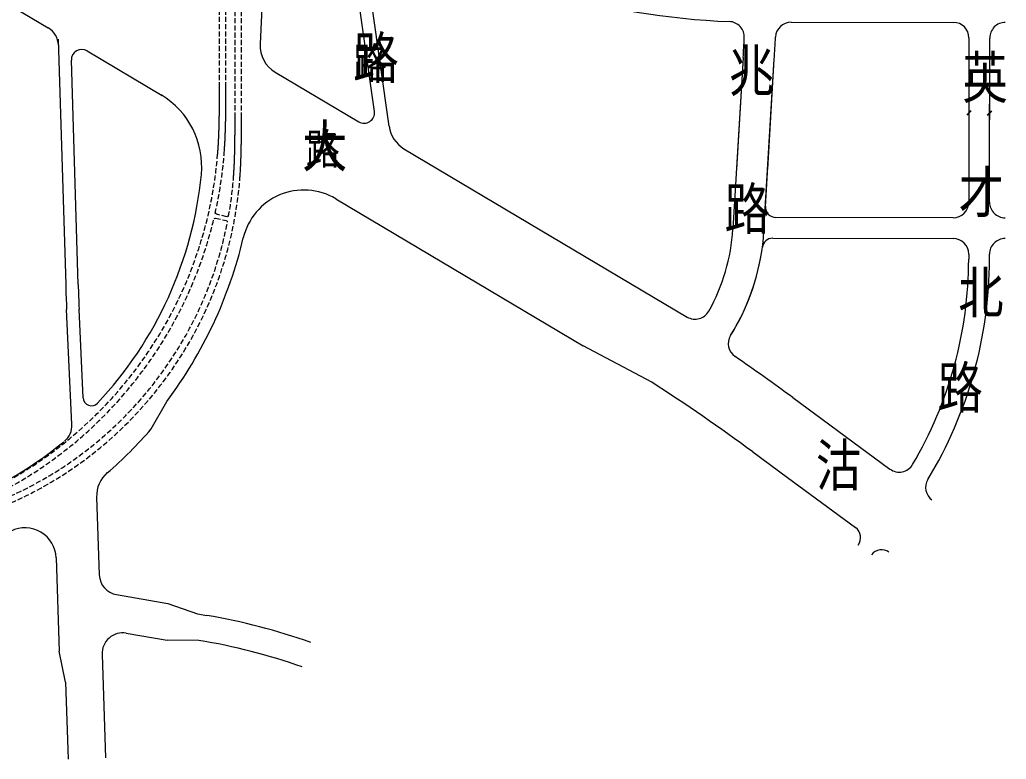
# Model space of a CAD drawing. Extents: x 0 to 531375, y 0 to 4335249.
# Drawn here: x 497770 to 498721, y 4325312 to 4326024 of the extents above; entities that cross this region are included whole.
import ezdxf

# ---------------------------------------------------------------- set-up
doc = ezdxf.new("R2010")
doc.units = 0
doc.linetypes.add('CONTINOUS', pattern=[0])
doc.linetypes.add('DASH', pattern=[0.35, 0.25, -0.1])
doc.layers.get('0').update_dxf_attribs({"lineweight": 15})
for name, color, linetype, lineweight in [('DL', 7, 'Continuous', 15), ('KUAISULUBX', 7, 'Continuous', 15), ('ZHILUBX', 7, 'Continuous', 15), ('ZHUCIBX', 7, 'Continuous', 15), ('地铁', 4, 'Continuous', 15), ('路名', 7, 'Continuous', 15)]:
    doc.layers.add(name, color=color, linetype=linetype, lineweight=lineweight)
doc.styles.get("Standard").update_dxf_attribs({"font": '', "width": 0.7})
doc.styles.get('Standard').set_extended_font_data('仿宋_GB2312')

# ---------------------------------------------------------------- blocks, each defined once
blk = doc.blocks.new('天津2000地铁')
at = {"layer": '地铁', "linetype": 'DASH', "ltscale": 20}
for p, q in [((-40.62, -1278.19), (-40.47, -915.21)), ((-34.42, -1278.2), (-34.27, -915.21)), ((-25.63, -1307.43), (-25.47, -915.22)), ((-19.43, -1307.44), (-19.27, -915.22)), ((-40.62, -1279.19), (-40.62, -1278.19)), ((-40.62, -1280.19), (-40.62, -1279.19)), ((-40.62, -1281.19), (-40.62, -1280.19)), ((-40.62, -1282.19), (-40.62, -1281.19)), ((-40.62, -1283.19), (-40.62, -1282.19)), ((-34.42, -1279.2), (-34.42, -1278.2)), ((-34.42, -1280.2), (-34.42, -1279.2)), ((-34.42, -1281.2), (-34.42, -1280.2)), ((-34.42, -1282.2), (-34.42, -1281.2)), ((-34.42, -1283.2), (-34.42, -1282.2)), ((-40.65, -1293.18), (-40.64, -1292.18)), ((-40.64, -1290.19), (-40.63, -1289.19)), ((-40.64, -1291.18), (-40.64, -1290.19)), ((-40.64, -1292.18), (-40.64, -1291.18)), ((-40.63, -1285.19), (-40.62, -1284.19)), ((-40.63, -1286.19), (-40.63, -1285.19)), ((-40.63, -1287.19), (-40.63, -1286.19)), ((-40.63, -1288.19), (-40.63, -1287.19)), ((-40.63, -1289.19), (-40.63, -1288.19)), ((-40.62, -1284.19), (-40.62, -1283.19)), ((-34.45, -1293.21), (-34.44, -1292.21)), ((-34.44, -1290.21), (-34.43, -1289.21)), ((-34.44, -1291.21), (-34.44, -1290.21)), ((-34.44, -1292.21), (-34.44, -1291.21)), ((-34.43, -1285.2), (-34.42, -1284.2)), ((-34.43, -1286.2), (-34.43, -1285.2)), ((-34.43, -1287.2), (-34.43, -1286.2)), ((-34.43, -1288.2), (-34.43, -1287.2)), ((-34.43, -1289.21), (-34.43, -1288.2)), ((-34.42, -1284.2), (-34.42, -1283.2)), ((-40.72, -1302.16), (-40.71, -1301.16)), ((-40.71, -1301.16), (-40.7, -1300.16)), ((-40.7, -1300.16), (-40.69, -1299.17)), ((-40.69, -1299.17), (-40.68, -1298.17)), ((-40.68, -1298.17), (-40.67, -1297.17)), ((-40.67, -1296.17), (-40.66, -1295.18)), ((-40.67, -1297.17), (-40.67, -1296.17)), ((-40.66, -1295.18), (-40.65, -1294.18)), ((-40.65, -1294.18), (-40.65, -1293.18)), ((-34.52, -1302.23), (-34.51, -1301.23)), ((-34.51, -1301.23), (-34.5, -1300.23)), ((-34.5, -1300.23), (-34.49, -1299.22)), ((-34.49, -1299.22), (-34.48, -1298.22)), ((-34.48, -1298.22), (-34.47, -1297.22)), ((-34.47, -1296.22), (-34.46, -1295.22)), ((-34.47, -1297.22), (-34.47, -1296.22)), ((-34.46, -1295.22), (-34.45, -1294.21)), ((-34.45, -1294.21), (-34.45, -1293.21)), ((-40.89, -1312.12), (-40.86, -1311.13)), ((-40.86, -1311.13), (-40.84, -1310.13)), ((-40.84, -1310.13), (-40.82, -1309.14)), ((-40.82, -1309.14), (-40.81, -1308.14)), ((-40.81, -1308.14), (-40.79, -1307.14)), ((-40.79, -1307.14), (-40.77, -1306.15)), ((-40.77, -1306.15), (-40.76, -1305.15)), ((-40.76, -1305.15), (-40.74, -1304.15)), ((-40.74, -1304.15), (-40.73, -1303.16)), ((-40.73, -1303.16), (-40.72, -1302.16)), ((-34.69, -1312.26), (-34.67, -1311.26)), ((-34.67, -1311.26), (-34.64, -1310.26)), ((-34.64, -1310.26), (-34.63, -1309.25)), ((-34.63, -1309.25), (-34.61, -1308.25)), ((-34.61, -1308.25), (-34.59, -1307.25)), ((-34.59, -1307.25), (-34.57, -1306.24)), ((-34.57, -1306.24), (-34.56, -1305.24)), ((-34.56, -1305.24), (-34.54, -1304.24)), ((-34.54, -1304.24), (-34.53, -1303.24)), ((-34.53, -1303.24), (-34.52, -1302.23)), ((-25.64, -1311.43), (-25.63, -1310.43)), ((-25.63, -1308.43), (-25.63, -1307.43)), ((-25.63, -1309.43), (-25.63, -1308.43)), ((-25.63, -1310.43), (-25.63, -1309.43)), ((-19.44, -1311.44), (-19.43, -1310.44)), ((-19.43, -1308.44), (-19.43, -1307.44)), ((-19.43, -1309.44), (-19.43, -1308.44)), ((-19.43, -1310.44), (-19.43, -1309.44)), ((-41.15, -1321.08), (-41.11, -1320.08)), ((-41.11, -1320.08), (-41.08, -1319.09)), ((-41.08, -1319.09), (-41.05, -1318.1)), ((-41.05, -1318.1), (-41.02, -1317.1)), ((-41.02, -1317.1), (-40.99, -1316.11)), ((-40.99, -1316.11), (-40.96, -1315.11)), ((-40.96, -1315.11), (-40.93, -1314.12)), ((-40.93, -1314.12), (-40.91, -1313.12)), ((-40.91, -1313.12), (-40.89, -1312.12)), ((-34.95, -1321.3), (-34.92, -1320.3)), ((-34.92, -1320.3), (-34.88, -1319.29)), ((-34.88, -1319.29), (-34.85, -1318.29)), ((-34.85, -1318.29), (-34.82, -1317.28)), ((-34.82, -1317.28), (-34.79, -1316.28)), ((-34.79, -1316.28), (-34.76, -1315.28)), ((-34.76, -1315.28), (-34.74, -1314.27)), ((-34.74, -1314.27), (-34.71, -1313.27)), ((-34.71, -1313.27), (-34.69, -1312.26)), ((-25.66, -1320.42), (-25.65, -1319.42)), ((-25.66, -1321.42), (-25.66, -1320.42)), ((-25.65, -1318.43), (-25.64, -1317.43)), ((-25.65, -1319.42), (-25.65, -1318.43)), ((-25.64, -1312.43), (-25.64, -1311.43)), ((-25.64, -1313.43), (-25.64, -1312.43)), ((-25.64, -1314.43), (-25.64, -1313.43)), ((-25.64, -1315.43), (-25.64, -1314.43)), ((-25.64, -1316.43), (-25.64, -1315.43)), ((-25.64, -1317.43), (-25.64, -1316.43)), ((-19.46, -1320.45), (-19.45, -1319.45)), ((-19.46, -1321.45), (-19.46, -1320.45)), ((-19.45, -1318.45), (-19.44, -1317.45)), ((-19.45, -1319.45), (-19.45, -1318.45)), ((-19.44, -1312.44), (-19.44, -1311.44)), ((-19.44, -1313.44), (-19.44, -1312.44)), ((-19.44, -1314.44), (-19.44, -1313.44)), ((-19.44, -1315.44), (-19.44, -1314.44)), ((-19.44, -1316.44), (-19.44, -1315.44)), ((-19.44, -1317.45), (-19.44, -1316.44)), ((-41.59, -1331.01), (-41.54, -1330.02)), ((-41.54, -1330.02), (-41.49, -1329.03)), ((-41.49, -1329.03), (-41.44, -1328.03)), ((-41.44, -1328.03), (-41.39, -1327.04)), ((-41.39, -1327.04), (-41.35, -1326.05)), ((-41.35, -1326.05), (-41.3, -1325.05)), ((-41.3, -1325.05), (-41.26, -1324.06)), ((-41.26, -1324.06), (-41.22, -1323.07)), ((-41.22, -1323.07), (-41.18, -1322.07)), ((-41.18, -1322.07), (-41.15, -1321.08)), ((-35.35, -1330.34), (-35.3, -1329.34)), ((-35.3, -1329.34), (-35.25, -1328.33)), ((-35.25, -1328.33), (-35.2, -1327.33)), ((-35.2, -1327.33), (-35.15, -1326.33)), ((-35.15, -1326.33), (-35.11, -1325.32)), ((-35.11, -1325.32), (-35.07, -1324.32)), ((-35.07, -1324.32), (-35.03, -1323.31)), ((-35.03, -1323.31), (-34.99, -1322.31)), ((-34.99, -1322.31), (-34.95, -1321.3)), ((-25.73, -1330.4), (-25.72, -1329.4)), ((-25.72, -1329.4), (-25.71, -1328.4)), ((-25.71, -1328.4), (-25.7, -1327.41)), ((-25.7, -1327.41), (-25.69, -1326.41)), ((-25.69, -1326.41), (-25.68, -1325.41)), ((-25.68, -1324.41), (-25.67, -1323.42)), ((-25.68, -1325.41), (-25.68, -1324.41)), ((-25.67, -1323.42), (-25.66, -1322.42)), ((-25.66, -1322.42), (-25.66, -1321.42)), ((-19.53, -1330.47), (-19.52, -1329.47)), ((-19.52, -1329.47), (-19.51, -1328.47)), ((-19.51, -1328.47), (-19.5, -1327.47)), ((-19.5, -1327.47), (-19.49, -1326.46)), ((-19.49, -1326.46), (-19.48, -1325.46)), ((-19.48, -1324.46), (-19.47, -1323.46)), ((-19.48, -1325.46), (-19.48, -1324.46)), ((-19.47, -1323.46), (-19.46, -1322.45)), ((-19.46, -1322.45), (-19.46, -1321.45)), ((-42.17, -1339.93), (-42.09, -1338.94)), ((-42.09, -1338.94), (-42.02, -1337.95)), ((-42.02, -1337.95), (-41.95, -1336.96)), ((-41.95, -1336.96), (-41.89, -1335.97)), ((-41.89, -1335.97), (-41.83, -1334.98)), ((-41.83, -1334.98), (-41.76, -1333.99)), ((-41.76, -1333.99), (-41.7, -1333)), ((-41.7, -1333), (-41.65, -1332)), ((-41.65, -1332), (-41.59, -1331.01)), ((-35.98, -1340.39), (-35.91, -1339.39)), ((-35.91, -1339.39), (-35.84, -1338.38)), ((-35.84, -1338.38), (-35.77, -1337.38)), ((-35.77, -1337.38), (-35.7, -1336.37)), ((-35.7, -1336.37), (-35.64, -1335.37)), ((-35.64, -1335.37), (-35.58, -1334.36)), ((-35.58, -1334.36), (-35.52, -1333.36)), ((-35.52, -1333.36), (-35.46, -1332.35)), ((-35.46, -1332.35), (-35.4, -1331.35)), ((-35.4, -1331.35), (-35.35, -1330.34)), ((-25.92, -1340.36), (-25.89, -1339.36)), ((-25.89, -1339.36), (-25.87, -1338.37)), ((-25.87, -1338.37), (-25.85, -1337.37)), ((-25.85, -1337.37), (-25.83, -1336.38)), ((-25.83, -1336.38), (-25.81, -1335.38)), ((-25.81, -1335.38), (-25.79, -1334.38)), ((-25.79, -1334.38), (-25.78, -1333.39)), ((-25.78, -1333.39), (-25.76, -1332.39)), ((-25.76, -1332.39), (-25.75, -1331.39)), ((-25.75, -1331.39), (-25.73, -1330.4)), ((-19.72, -1340.51), (-19.69, -1339.51)), ((-19.69, -1339.51), (-19.67, -1338.5)), ((-19.67, -1338.5), (-19.65, -1337.5)), ((-19.65, -1337.5), (-19.63, -1336.5)), ((-19.63, -1336.5), (-19.61, -1335.49)), ((-19.61, -1335.49), (-19.59, -1334.49)), ((-19.59, -1334.49), (-19.58, -1333.48)), ((-19.58, -1333.48), (-19.56, -1332.48)), ((-19.56, -1332.48), (-19.55, -1331.48)), ((-19.55, -1331.48), (-19.53, -1330.47)), ((-42.4, -1342.9), (-42.32, -1341.91)), ((-42.32, -1341.91), (-42.24, -1340.92)), ((-42.24, -1340.92), (-42.17, -1339.93)), ((-36.22, -1343.4), (-36.14, -1342.4)), ((-36.14, -1342.4), (-36.06, -1341.4)), ((-36.06, -1341.4), (-35.98, -1340.39)), ((-26.2, -1349.3), (-26.17, -1348.31)), ((-26.17, -1348.31), (-26.13, -1347.32)), ((-26.13, -1347.32), (-26.09, -1346.32)), ((-26.09, -1346.32), (-26.06, -1345.33)), ((-26.06, -1345.33), (-26.03, -1344.34)), ((-26.03, -1344.34), (-26, -1343.34)), ((-26, -1343.34), (-25.97, -1342.35)), ((-25.97, -1342.35), (-25.94, -1341.35)), ((-25.94, -1341.35), (-25.92, -1340.36)), ((-20.01, -1349.55), (-19.97, -1348.55)), ((-19.97, -1348.55), (-19.93, -1347.54)), ((-19.93, -1347.54), (-19.9, -1346.54)), ((-19.9, -1346.54), (-19.86, -1345.53)), ((-19.86, -1345.53), (-19.83, -1344.53)), ((-19.83, -1344.53), (-19.8, -1343.52)), ((-19.8, -1343.52), (-19.77, -1342.52)), ((-19.77, -1342.52), (-19.74, -1341.52)), ((-19.74, -1341.52), (-19.72, -1340.51)), ((-26.7, -1359.23), (-26.65, -1358.24)), ((-26.65, -1358.24), (-26.59, -1357.24)), ((-26.59, -1357.24), (-26.53, -1356.25)), ((-26.53, -1356.25), (-26.48, -1355.26)), ((-26.48, -1355.26), (-26.43, -1354.27)), ((-26.43, -1354.27), (-26.38, -1353.28)), ((-26.38, -1353.28), (-26.33, -1352.28)), ((-26.33, -1352.28), (-26.29, -1351.29)), ((-26.29, -1351.29), (-26.25, -1350.3)), ((-26.25, -1350.3), (-26.2, -1349.3)), ((-20.52, -1359.61), (-20.46, -1358.6)), ((-20.46, -1358.6), (-20.4, -1357.6)), ((-20.4, -1357.6), (-20.34, -1356.59)), ((-20.34, -1356.59), (-20.29, -1355.59)), ((-20.29, -1355.59), (-20.24, -1354.58)), ((-20.24, -1354.58), (-20.19, -1353.57)), ((-20.19, -1353.57), (-20.14, -1352.57)), ((-20.14, -1352.57), (-20.09, -1351.56)), ((-20.09, -1351.56), (-20.05, -1350.56)), ((-20.05, -1350.56), (-20.01, -1349.55)), ((-27.27, -1367.15), (-27.19, -1366.16)), ((-27.19, -1366.16), (-27.11, -1365.17)), ((-27.11, -1365.17), (-27.04, -1364.18)), ((-27.04, -1364.18), (-26.97, -1363.19)), ((-26.97, -1363.19), (-26.9, -1362.2)), ((-26.9, -1362.2), (-26.83, -1361.21)), ((-26.83, -1361.21), (-26.77, -1360.22)), ((-26.77, -1360.22), (-26.7, -1359.23)), ((-21.09, -1367.65), (-21.01, -1366.64)), ((-21.01, -1366.64), (-20.93, -1365.64)), ((-20.93, -1365.64), (-20.86, -1364.63)), ((-20.86, -1364.63), (-20.78, -1363.63)), ((-20.78, -1363.63), (-20.71, -1362.62)), ((-20.71, -1362.62), (-20.64, -1361.62)), ((-20.64, -1361.62), (-20.58, -1360.61)), ((-20.58, -1360.61), (-20.52, -1359.61)), ((-45.91, -1404.21), (-45.04, -1404.43)), ((-45.04, -1404.43), (-44.43, -1404.07)), ((-43.95, -1399.72), (-44.82, -1399.5)), ((-44.43, -1404.07), (-34.02, -1406.43)), ((-43.58, -1400.33), (-43.95, -1399.72)), ((-33.38, -1402.67), (-43.58, -1400.33)), ((-32.77, -1402.31), (-33.38, -1402.67)), ((-31.9, -1402.53), (-32.77, -1402.31)), ((-34.02, -1406.43), (-33.66, -1407.03)), ((-33.66, -1407.03), (-32.79, -1407.25))]:
    blk.add_line(p, q, dxfattribs=at)
for centre, radius, start, end in [((-437.97, -1310.52), 396.9, 278.92981, 355.31994), ((-437.97, -1310.52), 403.1, 347.24684, 355.3205), ((-392.95, -1337.27), 373.1, 278.91954, 355.33022), ((-392.95, -1337.27), 366.9, 349.75503, 355.32957), ((-437.97, -1310.52), 403.1, 278.92926, 346.55936), ((-392.95, -1337.27), 366.9, 278.92018, 349.00475)]:
    blk.add_arc(centre, radius, start, end, dxfattribs=at)

msp = doc.modelspace()

# ---------------------------------------------------------------- linework, layer by layer
at = {"color": 7}
for points in [[(498114.88293, 4326123.56599, 0.125630679), (498453.85802, 4326022.49845)], [(498468.24174, 4326006.7504, 0.417400976), (498453.85802, 4326022.49845)], [(498513.32289, 4326021.89555, 0.400127648), (498498.3239, 4326007.63754)], [(497807.64595, 4325999.74991, 0.256553302), (497797.86875, 4326016.33999)], [(498467.205, 4325988.05559, 0.002358138), (498468.24174, 4326006.7504)], [(498497.15084, 4325986.25321, 0.002657147), (498498.3239, 4326007.63754)], [(497835.19216, 4325994.1708, 0.59165552), (497820.0899, 4325985.27043)], [(498001.83648, 4326000.9482, 0.277459821), (498016.48178, 4325973.72198)], [(497945.28618, 4325875.1711, 0.291094355), (497906.5265, 4325951.79995)], [(498096.91271, 4325925.94798, 0.629647434), (498111.92036, 4325935.95065)], [(498126.06759, 4325921.66636, 0.22725932), (498140.44958, 4325900.08815)], [(497845.30329, 4325655.08505, 0.165572528), (497945.28618, 4325875.1711)], [(498074.71205, 4325851.90186, 0.506239743), (497985.6822, 4325814.12667)], [(497911.90604, 4325656.7034, 0.103359111), (497985.6822, 4325814.12667)], [(497814.63076, 4325769.07623, 0.003973999), (497815.54546, 4325745.1547)], [(497826.62528, 4325769.43942, 0.003973999), (497827.53269, 4325745.70851)]]:
    msp.add_lwpolyline(points, format="xyb", dxfattribs=at)
for points in [[(497656.45305, 4326100.33745), (497797.86875, 4326016.33999)], [(498006.16507, 4326091.45779), (498001.83648, 4326000.9482)], [(498111.92036, 4325935.95065), (498089.77821, 4326091.98665)], [(498126.06759, 4325921.66636), (498101.65919, 4326093.67263)], [(497807.46663, 4326005.67193), (497814.63076, 4325769.07623)], [(497835.19216, 4325994.1708), (497907.48239, 4325951.23218)], [(497826.62528, 4325769.43942), (497820.0899, 4325985.27043)], [(498016.48178, 4325973.72198), (498096.91271, 4325925.94798)], [(498140.44958, 4325900.08815), (498413.29323, 4325738.02572)], [(498074.71205, 4325851.90186), (498312.98676, 4325710.37254)], [(497820.64607, 4325634.75093), (497815.54546, 4325745.1547)], [(497831.48334, 4325660.19573), (497827.53269, 4325745.70851)], [(498379.06504, 4325675.28795), (498312.98676, 4325710.37254)]]:
    msp.add_lwpolyline(points, dxfattribs=at)
at = {"color": 7, "linetype": 'Continuous'}
for points in [[(498467.205, 4325988.05559), (498457.25918, 4325822.80933)], [(498487.20498, 4325821.00629), (498497.15084, 4325986.25321)]]:
    msp.add_lwpolyline(points, dxfattribs=at)
at = {"color": 7, "linetype": 'ByBlock', "lineweight": -2}
for points in [[(498686.55531, 4325936.45847), (498682.55068, 4325932.4631)], [(498702.55069, 4325932.43998), (498706.55531, 4325936.43535)]]:
    msp.add_lwpolyline(points, dxfattribs=at)
at = {"color": 7, "linetype": 'Continuous'}
for points in [[(498434.04409, 4325743.5986, 0.112967416), (498457.25918, 4325822.80933)], [(498455.08014, 4325720.24196, 0.124897279), (498487.20502, 4325821.00695)], [(498413.29323, 4325738.02572, 0.421820152), (498434.04409, 4325743.5986)], [(498455.08014, 4325720.24196, 0.401552157), (498459.33531, 4325699.93529)], [(498514.98162, 4325660.43187, 0.008394485), (498459.33531, 4325699.93529)], [(498476.47062, 4325608.06861, 0.015041269), (498379.06504, 4325675.28795)]]:
    msp.add_lwpolyline(points, format="xyb", dxfattribs=at)
at = {"layer": 'DL', "color": 7}
for points in [[(498114.88293, 4326123.56599, 0.125630679), (498453.85802, 4326022.49845)], [(498468.24174, 4326006.7504, 0.417400976), (498453.85802, 4326022.49845)], [(498513.32289, 4326021.89555, 0.400127648), (498498.3239, 4326007.63754)], [(498684.63651, 4326006.69746, 0.414213562), (498669.65384, 4326021.71481)], [(498719.65386, 4326021.657, 0.414213564), (498704.63651, 4326006.67434)], [(497807.64595, 4325999.74991, 0.256553302), (497797.86875, 4326016.33999)], [(498467.205, 4325988.05559, 0.002358138), (498468.24174, 4326006.7504)], [(498497.15084, 4325986.25321, 0.002657147), (498498.3239, 4326007.63754)], [(497835.19216, 4325994.1708, 0.59165552), (497820.0899, 4325985.27043)], [(498001.83648, 4326000.9482, 0.277459821), (498016.48178, 4325973.72198)], [(497945.28618, 4325875.1711, 0.291094355), (497906.5265, 4325951.79995)], [(498096.91271, 4325925.94798, 0.629647434), (498111.92036, 4325935.95065)], [(498126.06759, 4325921.66636, 0.22725932), (498140.44958, 4325900.08815)], [(497845.30329, 4325655.08505, 0.165572528), (497945.28618, 4325875.1711)], [(498074.71205, 4325851.90186, 0.506239743), (497985.6822, 4325814.12667)], [(498488.61633, 4325844.45527, 0.431589672), (498498.58671, 4325833.85448)], [(498669.43643, 4325833.65696, 0.414213561), (498684.45378, 4325848.63963)], [(498704.45378, 4325848.6165, 0.414213563), (498719.43645, 4325833.59916)], [(498434.04409, 4325743.5986, 0.112967416), (498457.25918, 4325822.80933)], [(497911.90604, 4325656.7034, 0.103359111), (497985.6822, 4325814.12667)], [(498495.5871, 4325813.85791, 0.375810624), (498485.66521, 4325805.19418)], [(498684.39597, 4325798.63961, 0.414213561), (498669.41331, 4325813.65696)], [(498719.41332, 4325813.59915, 0.414213563), (498704.39598, 4325798.61649)], [(498455.08014, 4325720.24196, 0.106172011), (498485.66521, 4325805.19418)], [(498630.38143, 4325596.06824, 0.133635402), (498684.39018, 4325793.63277)], [(498645.09157, 4325581.69535, 0.136686346), (498704.39019, 4325793.60965)], [(497814.63076, 4325769.07623, 0.003973999), (497815.54546, 4325745.1547)], [(497826.62528, 4325769.43942, 0.003973999), (497827.53269, 4325745.70851)], [(498413.29323, 4325738.02572, 0.421820152), (498434.04409, 4325743.5986)], [(498455.08014, 4325720.24196, 0.401552157), (498459.33531, 4325699.93529)], [(498514.98162, 4325660.43187, 0.008394485), (498459.33531, 4325699.93529)], [(498476.47062, 4325608.06861, 0.015041269), (498379.06504, 4325675.28795)], [(497831.48334, 4325660.19573, 0.662641208), (497845.30329, 4325655.08505)], [(497813.36587, 4325618.37642, 0.236531674), (497820.64607, 4325634.75093)], [(497854.70312, 4325587.86217, 0.034926272), (497897.06411, 4325630.354)], [(497575.53258, 4325531.96997, 0.17092065), (497812.85958, 4325617.96107)], [(498608.57154, 4325591.60038, 0.444288469), (498630.38143, 4325596.06824)], [(497854.66466, 4325588.1699, 0.225380187), (497844.42575, 4325564.55588)], [(498645.09157, 4325581.69535, 0.388208674), (498649.03496, 4325561.84122)], [(497805.4025, 4325506.11751, 0.54658418), (497761.98621, 4325531.9151)], [(498577.89217, 4325518.48806, 0.41604838), (498575.37952, 4325535.32523)], [(498577.89217, 4325518.48806, 0.41604838), (498575.37952, 4325535.32523)], [(498607.6037, 4325511.62569, 0.412381121), (498590.87161, 4325509.12873)], [(498607.6037, 4325511.62569, 0.412381121), (498590.87161, 4325509.12873)], [(497846.98742, 4325489.73667, 0.355615557), (497863.59412, 4325470.70896)], [(498050.74373, 4325424.67905, 0.042269916), (497950.69389, 4325450.69393)], [(497872.97811, 4325433.58781, 0.475344535), (497849.60819, 4325413.19138)], [(498042.43305, 4325401.1008, 0.043880278), (497942.74189, 4325426.68054)]]:
    msp.add_lwpolyline(points, format="xyb", dxfattribs=at)
for points in [[(497656.45305, 4326100.33745), (497797.86875, 4326016.33999)], [(498006.16507, 4326091.45779), (498001.83648, 4326000.9482)], [(498111.92036, 4325935.95065), (498089.77821, 4326091.98665)], [(498126.06759, 4325921.66636), (498101.65919, 4326093.67263)], [(498513.32289, 4326021.89555), (498669.65384, 4326021.71481)], [(497807.46663, 4326005.67193), (497814.63076, 4325769.07623)], [(498684.63651, 4326006.69746), (498684.45378, 4325848.63963)], [(498704.45378, 4325848.6165), (498704.63651, 4326006.67434)], [(497835.19216, 4325994.1708), (497907.48239, 4325951.23218)], [(497826.62528, 4325769.43942), (497820.0899, 4325985.27043)], [(498467.205, 4325988.05559), (498457.25918, 4325822.80933)], [(498488.61633, 4325844.45527), (498497.15084, 4325986.25321)], [(498016.48178, 4325973.72198), (498096.91271, 4325925.94798)], [(498140.44958, 4325900.08815), (498413.29323, 4325738.02572)], [(498074.71205, 4325851.90186), (498312.98676, 4325710.37254)], [(498669.43643, 4325833.65696), (498498.58671, 4325833.85448)], [(498495.5871, 4325813.85791), (498669.41331, 4325813.65696)], [(498684.39597, 4325798.63961), (498684.39018, 4325793.63277)], [(498704.39019, 4325793.60965), (498704.39598, 4325798.61649)], [(497820.64607, 4325634.75093), (497815.54546, 4325745.1547)], [(497831.48334, 4325660.19573), (497827.53269, 4325745.70851)], [(498379.06504, 4325675.28795), (498312.98676, 4325710.37254)], [(498514.98162, 4325660.43187), (498608.57154, 4325591.60038)], [(497897.06411, 4325630.354), (497911.90604, 4325656.7034)], [(498476.47062, 4325608.06861), (498509.70702, 4325583.62462)], [(498476.47062, 4325608.06861), (498509.70702, 4325583.62462)], [(498509.70702, 4325583.62462), (498575.37952, 4325535.32523)], [(498509.70702, 4325583.62462), (498575.37952, 4325535.32523)], [(497844.42575, 4325564.55588), (497846.98742, 4325489.73667)], [(497805.4025, 4325506.11751), (497808.48214, 4325416.17011)], [(497863.59412, 4325470.70896), (497912.87429, 4325462.25493)], [(497912.87429, 4325462.25493), (497941.59699, 4325452.2545)], [(497941.59699, 4325452.2545), (497950.69389, 4325450.69393)], [(497872.97811, 4325433.58781), (497912.40225, 4325426.82459)], [(497942.81378, 4325426.66868), (497912.40225, 4325426.82459)], [(497814.50576, 4325386.35873), (497808.48214, 4325416.17011)], [(497849.60819, 4325413.19138), (497853.02391, 4325313.42813)], [(497814.50576, 4325386.35873), (497817.04495, 4325312.19628)]]:
    msp.add_lwpolyline(points, dxfattribs=at)
at = {"layer": 'KUAISULUBX', "color": 7}
for points in [[(497656.45305, 4326100.33745), (497797.86875, 4326016.33999)], [(497835.19216, 4325994.1708), (497907.48239, 4325951.23218)], [(498016.48178, 4325973.72198), (498096.91271, 4325925.94798)], [(498140.44958, 4325900.08815), (498172.90283, 4325880.81171)]]:
    msp.add_lwpolyline(points, dxfattribs=at)
for points in [[(497807.64595, 4325999.74991, 0.256553302), (497797.86875, 4326016.33999)], [(497945.28618, 4325875.1711, 0.291094355), (497906.5265, 4325951.79995)], [(498096.91271, 4325925.94798, 0.629647434), (498111.92036, 4325935.95065)], [(498126.06759, 4325921.66636, 0.22725932), (498140.44958, 4325900.08815)]]:
    msp.add_lwpolyline(points, format="xyb", dxfattribs=at)
at = {"layer": 'ZHILUBX', "color": 7, "linetype": 'CONTINOUS', "ltscale": 20}
for points in [[(498111.92036, 4325935.95065), (498089.77821, 4326091.98665)], [(498126.06759, 4325921.66636), (498101.65919, 4326093.67263)]]:
    msp.add_lwpolyline(points, dxfattribs=at)
at = {"layer": 'ZHILUBX', "color": 7}
for points in [[(498684.63651, 4326006.69746), (498684.49029, 4325880.22027)], [(498704.49029, 4325880.19715), (498704.63651, 4326006.67434)], [(498490.78242, 4325880.44421), (498497.15084, 4325986.25321)]]:
    msp.add_lwpolyline(points, dxfattribs=at)
at = {"layer": 'ZHUCIBX', "color": 7}
for points in [[(498114.88293, 4326123.56599, 0.125630679), (498453.85802, 4326022.49845)], [(498468.24174, 4326006.7504, 0.417400976), (498453.85802, 4326022.49845)], [(498513.32289, 4326021.89555, 0.400127648), (498498.3239, 4326007.63754)], [(498467.205, 4325988.05559, 0.002358138), (498468.24174, 4326006.7504)], [(498497.15084, 4325986.25321, 0.002657147), (498498.3239, 4326007.63754)], [(498001.83648, 4326000.9482, 0.277459821), (498016.48178, 4325973.72198)]]:
    msp.add_lwpolyline(points, format="xyb", dxfattribs=at)
for points in [[(498006.16507, 4326091.45779), (498001.83648, 4326000.9482)], [(498467.205, 4325988.05559), (498460.73019, 4325880.47896)]]:
    msp.add_lwpolyline(points, dxfattribs=at)
at = {"layer": 'ZHUCIBX', "color": 7, "linetype": 'Continuous'}
msp.add_lwpolyline([(498513.32289, 4326021.89555), (498669.65384, 4326021.71481)], dxfattribs=at)
for points in [[(498684.63651, 4326006.69746, 0.414213562), (498669.65384, 4326021.71481)], [(498719.65386, 4326021.657, 0.414213564), (498704.63651, 4326006.67434)]]:
    msp.add_lwpolyline(points, format="xyb", dxfattribs=at)

# ---------------------------------------------------------------- block references
at = {"layer": '地铁', "color": 1}
msp.add_blockref('天津2000地铁', (498003.38431, 4327237.28522), dxfattribs=at)

# ---------------------------------------------------------------- texts
at = {"layer": '路名', "color": 7, "width": 0.8}
for s, height, p in [('路', 40, (498091.81712, 4325967.53016)), ('路', 30, (498091.81712, 4325967.53016)), ('兆', 40, (498453.35655, 4325955.34719)), ('英', 40, (498678.286, 4325948.61428)), ('大', 40, (498042.31681, 4325882.51102)), ('路', 30, (498045.96203, 4325884.88287)), ('才', 40, (498674.59691, 4325837.83701)), ('路', 40, (498449.20873, 4325822.22785)), ('北', 40, (498674.26802, 4325741.73879)), ('路', 40, (498654.33664, 4325650.02302)), ('沽', 40, (498537.16471, 4325575.29555))]:
    msp.add_text(s, height=height, dxfattribs=at).set_placement(p)

doc.saveas('drawing.dxf')
